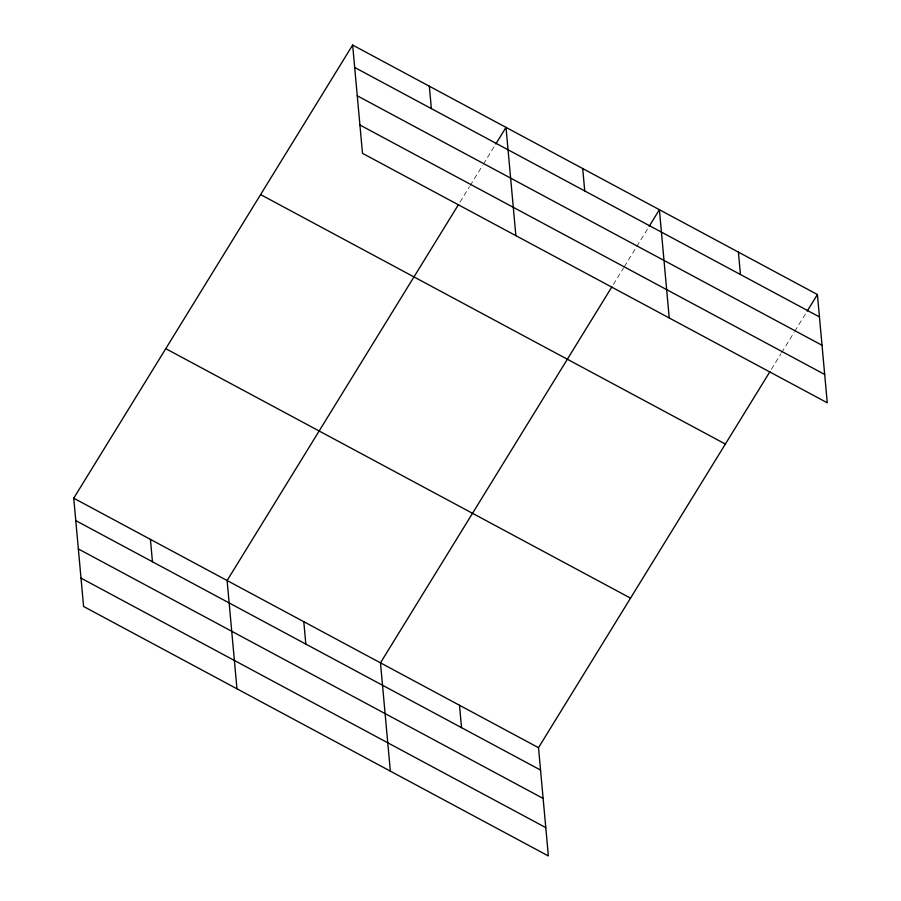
<?xml version="1.0" encoding="UTF-8"?>
<svg xmlns="http://www.w3.org/2000/svg" width="901" height="901" viewBox="0 0 901 901"><rect width="100%" height="100%" fill="white"/><g stroke="black" fill="none" stroke-linecap="round" stroke-linejoin="round"><path stroke-width="0.68" stroke-dasharray="4.5 3.38" d="M459.994 202.151L469.489 186.721M470.221 185.527L482.643 165.356M483.364 164.162L495.054 145.174M613.367 284.468L623.593 267.856M624.325 266.673L636.016 247.674M636.748 246.491L648.427 227.502M771.391 369.286L780.885 353.856M781.617 352.674L794.04 332.503M794.761 331.309L806.451 312.32"/><path stroke-width="1.35" d="M769.927 371.662L538.505 747.672L548.36 855.95L83.59 606.474L73.736 498.208L352.64 45.05L817.41 294.526L827.264 402.792L362.495 153.328L352.64 45.05M458.53 204.516L227.108 580.537L236.963 688.803M495.787 143.991L506.013 127.379L515.868 235.645M611.903 286.845L380.481 662.854L390.336 771.132M649.159 226.32L659.386 209.696L669.24 317.974M807.183 311.138L817.41 294.526M354.679 67.451L819.448 316.927M357.258 95.788L822.027 345.263M359.916 124.991L824.685 374.456M260.603 194.593L725.373 444.058M165.773 348.664L630.542 598.14M73.736 498.208L538.505 747.672M75.774 520.609L540.544 770.073M78.353 548.946L543.123 798.421M81.011 578.138L545.781 827.614M738.403 252.111L740.442 274.512M582.699 168.543L584.738 190.944M429.326 86.214L431.365 108.616M459.499 705.269L461.537 727.67M303.795 621.69L305.833 644.091M150.422 539.372L152.46 561.774"/></g></svg>
